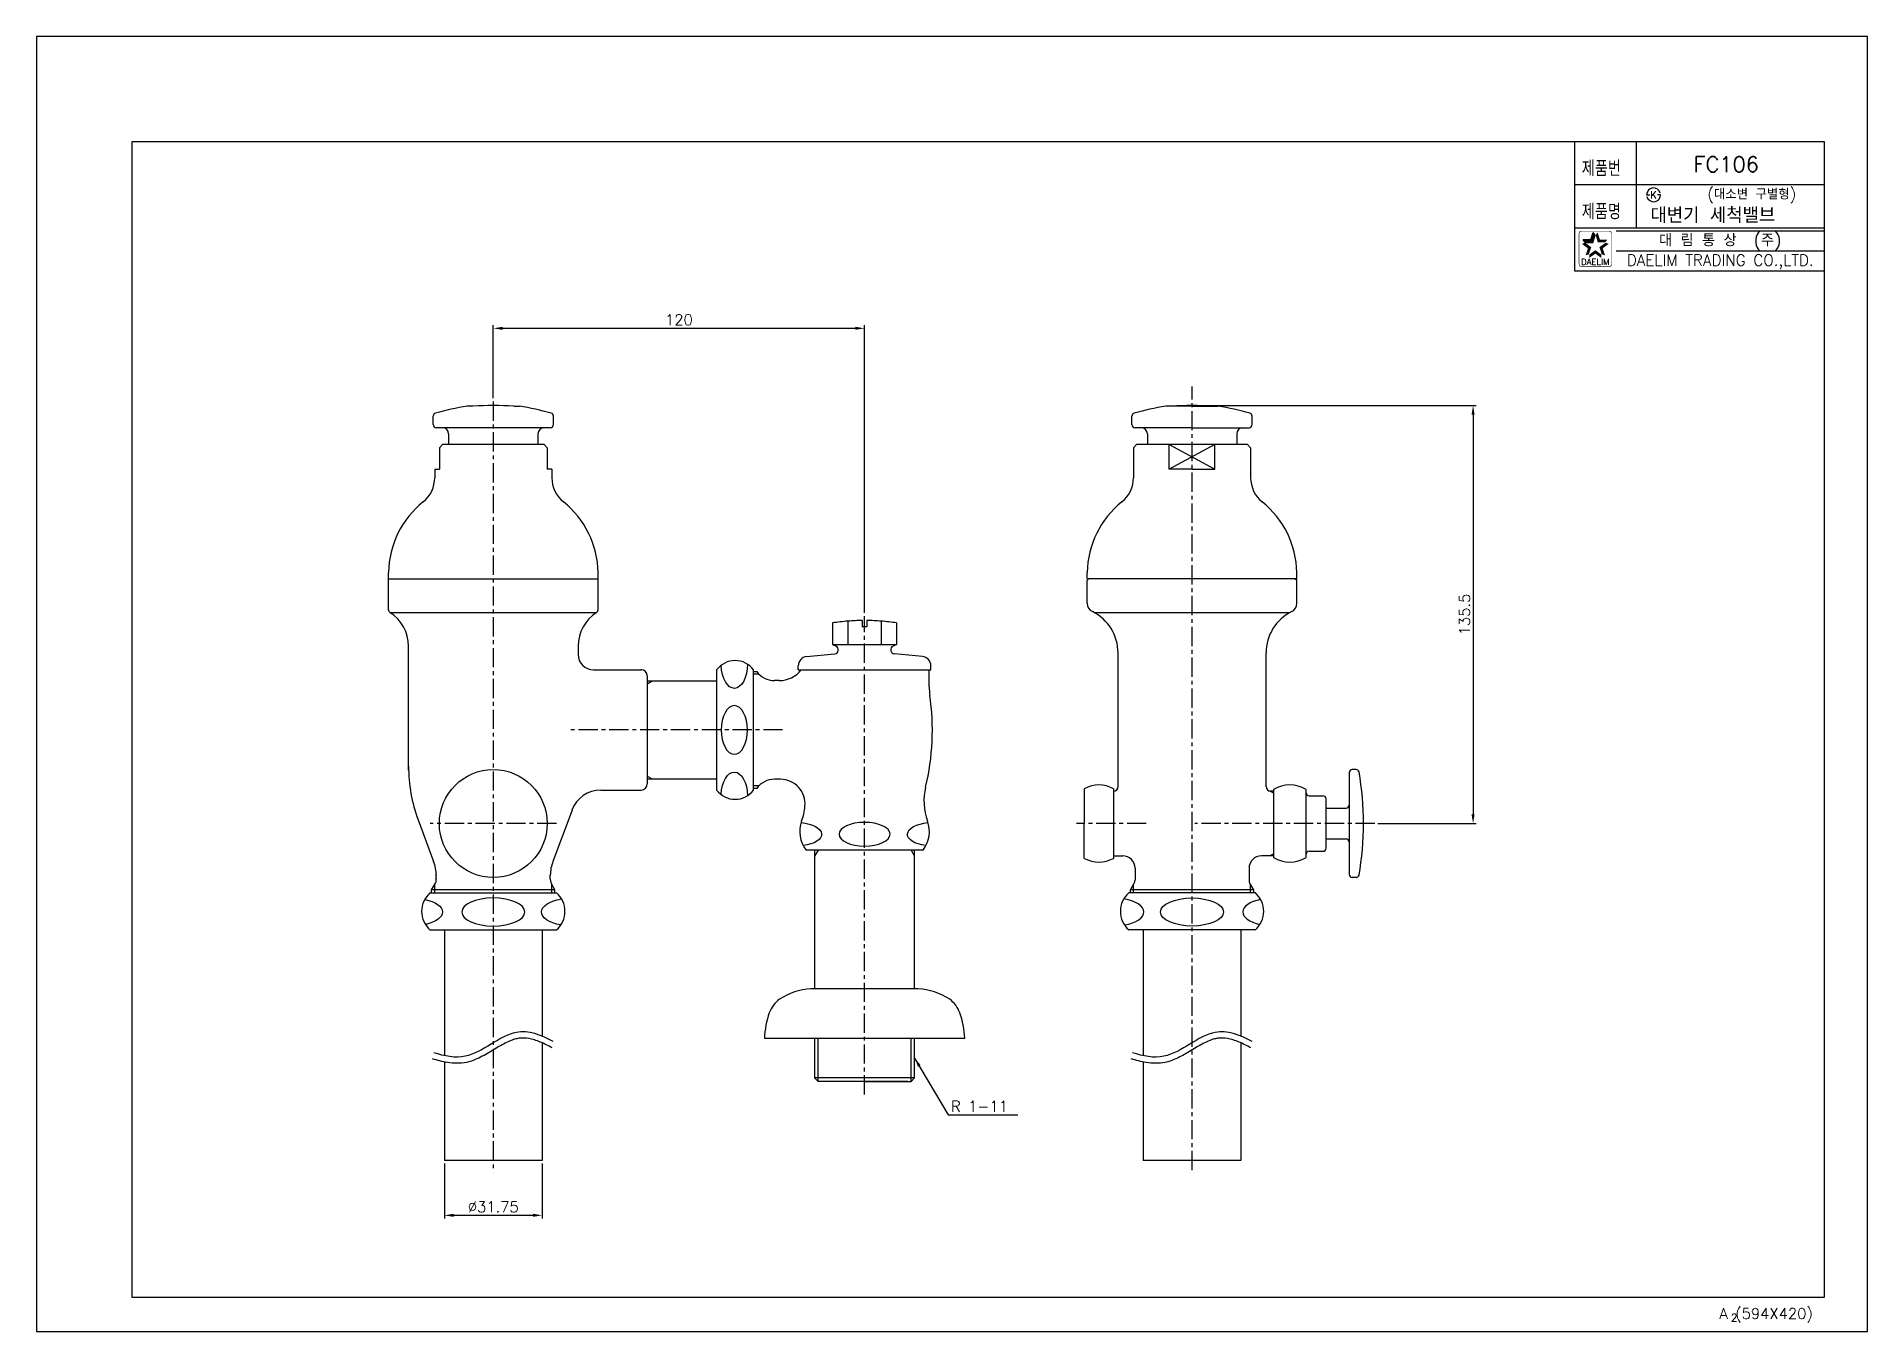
# Model space of a CAD drawing. Extents: x -587 to 7, y -1394 to -974.
import ezdxf
from ezdxf.enums import TextEntityAlignment as Align

# ---------------------------------------------------------------- set-up
doc = ezdxf.new("R2010")
doc.units = 0
doc.header["$LTSCALE"] = 5
doc.header["$MEASUREMENT"] = 0
doc.linetypes.add('CENTER', pattern=[2, 1.25, -0.25, 0.25, -0.25])
doc.layers.get('0').update_dxf_attribs({"color": 2, "linetype": 'CONTINUOUS'})
for name, color, linetype in [('CL', 1, 'CENTER'), ('D', 2, 'CONTINUOUS'), ('DIM', 2, 'CONTINUOUS'), ('DWG', 7, 'CONTINUOUS')]:
    doc.layers.add(name, color=color, linetype=linetype)
doc.styles.add('GHS', font='romans', dxfattribs={"bigfont": 'ghs'})
doc.styles.add('HAN', font='TXT.shx', dxfattribs={"bigfont": 'GHS.shx'})
doc.styles.add('ROMANS', font='ROMANS.shx', dxfattribs={"height": 3.5})
doc.dimstyles.new('STANDARD$7', dxfattribs={"dimtxt": 3.5, "dimasz": 3, "dimexe": 1, "dimexo": 1, "dimgap": 1, "dimtad": 1, "dimdec": 4, "dimzin": 0, "dimdsep": 46, "dimtxsty": 'GHS', "dimcen": 1, "dimclrd": 256, "dimclre": 256, "dimclrt": 256, "dimadec": 3, "dimazin": 0, "dimtfac": 1, "dimtdec": 4, "dimtmove": 0, "dimatfit": 0, "dimfxl": 0, "dimtolj": 1, "dimtzin": 0, "dimlwd": -1, "dimlwe": -1, "dimarcsym": 0})

# ---------------------------------------------------------------- blocks, each defined once
blk = doc.blocks.new('BORDER')
for p, q in [((1, 1), (0, 1)), ((0, 1), (0, 0)), ((1, 0), (1, 1)), ((0, 0), (1, 0))]:
    blk.add_line(p, q)
blk = doc.blocks.new('KS')
at = {"layer": 'DIM'}
for p, q in [((-2.25, 0), (-1.75, 0)), ((-1.75, 0), (-1.25, 0)), ((1.75, 0), (1.25, 0)), ((2.25, 0), (1.75, 0))]:
    blk.add_line(p, q, dxfattribs=at)
for start, end in [(15, 180), (195, 0)]:
    blk.add_arc((0, 0), 2.25, start, end, dxfattribs=at)
at = {"layer": 'DIM', "style": 'HAN'}
blk.add_text('K', height=2.39, dxfattribs=at).set_placement((0, 0), align=Align.MIDDLE)

msp = doc.modelspace()

# ---------------------------------------------------------------- linework, layer by layer
at = {"color": 4}
for p, q in [((-556.23, -1008.11), (-7.23, -1008.11)), ((-556.23, -1383.11), (-556.23, -1008.11)), ((-7.23, -1008.11), (-7.23, -1383.11)), ((-7.23, -1383.11), (-556.23, -1383.11))]:
    msp.add_line(p, q, dxfattribs=at)
at = {"color": 7}
for p, q in [((-88.23, -1008.11), (-88.23, -1050.11)), ((-68.23, -1008.11), (-68.23, -1036.11)), ((-88.23, -1022.11), (-7.23, -1022.11)), ((-88.23, -1036.11), (-7.23, -1036.11)), ((-88.23, -1050.11), (-7.23, -1050.11))]:
    msp.add_line(p, q, dxfattribs=at)
at = {"color": 2}
for p, q in [((-82.99, -1039.92), (-82.24, -1037.62)), ((-82.33, -1040.84), (-81.58, -1038.53)), ((-81.58, -1038.53), (-82.24, -1037.62)), ((-84.75, -1040.84), (-85.42, -1039.92)), ((-85.42, -1039.92), (-82.99, -1039.92)), ((-84.75, -1040.84), (-82.33, -1040.84))]:
    msp.add_line(p, q, dxfattribs=at)
at = {"color": 2, "linetype": 'Continuous'}
for p, q in [((-74.73, -1037.11), (-7.23, -1037.11)), ((-74.73, -1043.61), (-7.23, -1043.61))]:
    msp.add_line(p, q, dxfattribs=at)
at = {"color": 2, "linetype": 'Continuous', "const_width": 0.2}
for points in [[(-86.76, -1037.97, -0.414214), (-86.01, -1037.22)], [(-86.76, -1047.97), (-86.76, -1037.97, -1)], [(-86.01, -1037.22), (-77.01, -1037.22, -0.414214), (-76.26, -1037.97, 0.043396)], [(-76.26, -1037.97), (-76.26, -1047.97, -0.414214), (-77.01, -1048.72)], [(-77.01, -1048.72), (-85.76, -1048.72, -0.414214), (-86.76, -1047.97, 0.672398)]]:
    msp.add_lwpolyline(points, format="xyb", dxfattribs=at)
at = {"color": 2}
for points in [[(-82.99, -1039.92), (-82.33, -1040.84), (-82.24, -1037.62), (-81.58, -1038.53)], [(-80.77, -1037.62), (-81.43, -1038.53), (-80.02, -1039.92), (-80.68, -1040.84)], [(-83.91, -1042.76), (-82.84, -1042.41), (-85.88, -1041.33), (-84.8, -1040.98)], [(-85.42, -1039.92), (-84.75, -1040.84), (-82.99, -1039.92), (-82.33, -1040.84)], [(-84.66, -1045.06), (-83.59, -1044.71), (-83.91, -1042.76), (-82.84, -1042.41)], [(-81.51, -1044.5), (-81.51, -1043.37), (-83.47, -1045.93), (-83.47, -1044.8)], [(-79.54, -1045.93), (-79.54, -1044.8), (-81.51, -1044.5), (-81.51, -1043.37)], [(-80.02, -1039.92), (-80.68, -1040.84), (-77.59, -1039.92), (-78.26, -1040.84)], [(-77.14, -1041.33), (-78.21, -1040.98), (-79.1, -1042.76), (-80.17, -1042.41)], [(-79.1, -1042.76), (-80.17, -1042.41), (-78.35, -1045.06), (-79.42, -1044.71)]]:
    msp.add_solid(points, dxfattribs=at)
at = {"layer": 'CL'}
for p, q in [((-439.06, -1092.44), (-439.06, -1342.46)), ((-212.35, -1341.8), (-212.35, -1087.57)), ((-318.6, -1317.26), (-318.6, -1162.05)), ((-345.19, -1199.01), (-414.26, -1199.01)), ((-418.56, -1229.36), (-459.56, -1229.36)), ((-227.2, -1229.36), (-249.86, -1229.36)), ((-153.04, -1229.36), (-211.49, -1229.36))]:
    msp.add_line(p, q, dxfattribs=at)
at = {"layer": 'D'}
for p, q in [((-439.06, -1091.44), (-439.06, -1067.73)), ((-436.06, -1068.73), (-321.6, -1068.73)), ((-318.6, -1161.05), (-318.6, -1067.73)), ((-211.35, -1093.79), (-120.17, -1093.79)), ((-121.17, -1096.79), (-121.17, -1226.36)), ((-219.75, -1106.46), (-204.95, -1114.46)), ((-204.95, -1106.46), (-219.75, -1114.46)), ((-352.86, -1180.91), (-354.6, -1180.91)), ((-389.1, -1184.01), (-387.54, -1183.11)), ((-389.1, -1214.01), (-387.54, -1214.91)), ((-352.86, -1217.11), (-354.6, -1217.11)), ((-185.85, -1219.56), (-187.1, -1218.84)), ((-152.04, -1229.36), (-120.17, -1229.36)), ((-333.7, -1238.01), (-334.85, -1240)), ((-303.5, -1238.01), (-302.35, -1240)), ((-185.85, -1239.16), (-187.06, -1239.86)), ((-185.85, -1239.16), (-185.87, -1239.16)), ((-458.06, -1251.86), (-458.06, -1249.12)), ((-420.06, -1251.86), (-420.06, -1249.12)), ((-231.35, -1251.86), (-231.35, -1249.12)), ((-193.35, -1251.86), (-193.35, -1249.12)), ((-333.7, -1313.01), (-333.7, -1299.01)), ((-303.5, -1313.01), (-303.5, -1299.01)), ((-454.93, -1339.65), (-454.93, -1357.46)), ((-423.18, -1339.65), (-423.18, -1357.46)), ((-451.93, -1356.46), (-426.18, -1356.46))]:
    msp.add_line(p, q, dxfattribs=at)
for points, knots in [([(-419.94, -1302.16), (-421.25, -1301.42), (-422.55, -1300.77), (-425.1, -1299.72), (-426.35, -1299.33), (-428.53, -1298.95), (-429.48, -1298.91), (-430.88, -1299.04), (-431.34, -1299.12), (-432.3, -1299.37), (-432.8, -1299.54), (-434.55, -1300.23), (-435.87, -1300.95), (-438.61, -1302.55), (-440.03, -1303.45), (-442.98, -1305.1), (-444.53, -1305.87), (-446.7, -1306.58), (-447.23, -1306.72), (-448.81, -1307.05), (-449.84, -1307.14), (-451.9, -1307.14), (-452.91, -1307.05), (-455.58, -1306.63), (-457.2, -1306.19), (-458.81, -1305.67)], [5.756782, 5.756782, 5.756782, 5.756782, 10.064876, 10.064876, 14.516972, 14.516972, 18.188136, 18.188136, 20.089723, 20.089723, 21.99131, 21.99131, 26.693535, 26.693535, 31.39576, 31.39576, 36.097985, 36.097985, 37.582946, 37.582946, 40.404802, 40.404802, 43.226658, 43.226658, 47.861695, 47.861695, 47.861695, 47.861695]), ([(-419.59, -1300.07), (-423.64, -1297.88), (-433.39, -1294.32), (-445.44, -1306.8), (-454.88, -1304.85), (-458.36, -1303.71)], [6.412458, 6.412458, 6.412458, 6.412458, 19.221402, 37.556615, 48.037119, 48.037119, 48.037119, 48.037119]), ([(-193.23, -1302.16), (-194.55, -1301.42), (-195.84, -1300.77), (-198.39, -1299.72), (-199.64, -1299.33), (-201.83, -1298.95), (-202.77, -1298.91), (-204.17, -1299.04), (-204.63, -1299.12), (-205.6, -1299.37), (-206.09, -1299.54), (-207.85, -1300.23), (-209.17, -1300.95), (-211.9, -1302.55), (-213.32, -1303.45), (-216.28, -1305.1), (-217.82, -1305.87), (-219.99, -1306.58), (-220.52, -1306.72), (-222.1, -1307.05), (-223.13, -1307.14), (-225.19, -1307.14), (-226.21, -1307.05), (-228.87, -1306.63), (-230.5, -1306.19), (-232.1, -1305.67)], [5.756782, 5.756782, 5.756782, 5.756782, 10.064876, 10.064876, 14.516972, 14.516972, 18.188136, 18.188136, 20.089723, 20.089723, 21.99131, 21.99131, 26.693535, 26.693535, 31.39576, 31.39576, 36.097985, 36.097985, 37.582946, 37.582946, 40.404802, 40.404802, 43.226658, 43.226658, 47.861695, 47.861695, 47.861695, 47.861695]), ([(-192.88, -1300.07), (-196.93, -1297.88), (-206.68, -1294.32), (-218.73, -1306.8), (-228.18, -1304.85), (-231.66, -1303.71)], [6.412458, 6.412458, 6.412458, 6.412458, 19.221402, 37.556615, 48.037119, 48.037119, 48.037119, 48.037119])]:
    msp.add_open_spline(points, degree=3, knots=knots, dxfattribs=at)
for points in [[(-436.06, -1068.23), (-436.06, -1069.23), (-439.06, -1068.73)], [(-321.6, -1068.23), (-321.6, -1069.23), (-318.6, -1068.73)], [(-121.67, -1096.79), (-120.67, -1096.79), (-121.17, -1093.79)], [(-121.67, -1226.36), (-120.67, -1226.36), (-121.17, -1229.36)], [(-451.93, -1355.96), (-451.93, -1356.96), (-454.93, -1356.46)], [(-426.18, -1355.96), (-426.18, -1356.96), (-423.18, -1356.46)]]:
    msp.add_solid(points, dxfattribs=at)
at = {"layer": 'DWG'}
for p, q in [((-458.56, -1099.96), (-458.56, -1097.21)), ((-445.67, -1093.96), (-447.56, -1093.96)), ((-432.45, -1093.96), (-430.56, -1093.96)), ((-419.56, -1099.96), (-419.56, -1097.21)), ((-231.85, -1099.96), (-231.85, -1097.21)), ((-212.35, -1093.96), (-220.85, -1093.96)), ((-212.35, -1093.96), (-203.85, -1093.96)), ((-192.85, -1099.96), (-192.85, -1097.21)), ((-420.56, -1100.96), (-457.56, -1100.96)), ((-453.56, -1102.96), (-453.56, -1106.46)), ((-424.56, -1102.96), (-424.56, -1106.46)), ((-212.35, -1100.96), (-230.85, -1100.96)), ((-226.85, -1102.96), (-226.85, -1106.46)), ((-212.35, -1100.96), (-193.85, -1100.96)), ((-197.85, -1102.96), (-197.85, -1106.46)), ((-455.56, -1106.46), (-456.56, -1107.46)), ((-456.56, -1107.46), (-456.56, -1114.46)), ((-422.56, -1106.46), (-455.56, -1106.46)), ((-422.56, -1106.46), (-421.56, -1107.46)), ((-421.56, -1107.46), (-421.56, -1114.46)), ((-230.35, -1106.46), (-231.35, -1107.46)), ((-231.35, -1107.46), (-231.35, -1117.21)), ((-212.35, -1106.46), (-230.35, -1106.46)), ((-219.75, -1114.46), (-219.75, -1106.46)), ((-194.35, -1106.46), (-212.35, -1106.46)), ((-204.95, -1114.46), (-204.95, -1106.46)), ((-193.35, -1107.46), (-194.35, -1106.46)), ((-193.35, -1107.46), (-193.35, -1117.21)), ((-458.06, -1114.46), (-456.56, -1114.46)), ((-458.06, -1114.46), (-458.06, -1117.21)), ((-420.06, -1114.46), (-421.56, -1114.46)), ((-420.06, -1114.46), (-420.06, -1117.21)), ((-212.35, -1114.46), (-219.75, -1114.46)), ((-212.35, -1114.46), (-204.95, -1114.46)), ((-473.06, -1149.96), (-473.06, -1147.96)), ((-473.06, -1149.96), (-405.06, -1149.96)), ((-473.06, -1160.04), (-473.06, -1149.96)), ((-473.06, -1160.04), (-473.06, -1149.96)), ((-405.06, -1149.96), (-405.06, -1147.96)), ((-405.06, -1160.04), (-405.06, -1149.96)), ((-246.35, -1149.96), (-246.35, -1147.96)), ((-245.85, -1149.96), (-246.35, -1150.46)), ((-246.35, -1157.93), (-246.35, -1150.46)), ((-178.85, -1149.96), (-178.35, -1150.46)), ((-178.35, -1149.96), (-178.35, -1147.96)), ((-178.35, -1157.93), (-178.35, -1150.46)), ((-324, -1163.72), (-324, -1171.28)), ((-319.35, -1163.51), (-319.35, -1165.51)), ((-317.85, -1163.51), (-317.85, -1165.51)), ((-313.2, -1163.72), (-313.2, -1171.28)), ((-328.99, -1164.28), (-328.99, -1171.28)), ((-317.85, -1165.51), (-319.35, -1165.51)), ((-308.21, -1164.28), (-308.21, -1171.28)), ((-466.56, -1210.77), (-466.56, -1171.87)), ((-466.56, -1212.02), (-466.56, -1171.87)), ((-411.56, -1171.87), (-411.56, -1174.51)), ((-337.41, -1175.23), (-328.27, -1174.3)), ((-328.99, -1171.28), (-308.21, -1171.28)), ((-328.99, -1171.28), (-327.84, -1171.83)), ((-308.21, -1171.28), (-309.36, -1171.83)), ((-299.8, -1175.23), (-308.93, -1174.3)), ((-236.35, -1217.36), (-236.35, -1174.05)), ((-188.35, -1217.36), (-188.35, -1174.05)), ((-406.56, -1179.51), (-403.6, -1179.51)), ((-404.56, -1179.51), (-391.1, -1179.51)), ((-389.1, -1181.51), (-389.1, -1216.51)), ((-366.6, -1179.51), (-366.6, -1218.51)), ((-354.6, -1218.51), (-354.6, -1179.51)), ((-354.6, -1180.01), (-353.6, -1180.01)), ((-340.1, -1179.51), (-340.1, -1178.22)), ((-340.1, -1179.51), (-297.1, -1179.51)), ((-297.6, -1185.04), (-297.6, -1179.51)), ((-297.1, -1179.51), (-297.1, -1178.22)), ((-389.1, -1183.11), (-366.6, -1183.11)), ((-346.31, -1183.01), (-347.86, -1183.01)), ((-389.1, -1214.91), (-366.6, -1214.91)), ((-345.9, -1215.01), (-347.86, -1215.01)), ((-161.37, -1212.86), (-161.37, -1245.86)), ((-159.12, -1211.86), (-160.37, -1211.86)), ((-404.15, -1218.51), (-391.1, -1218.51)), ((-353.6, -1218.01), (-354.6, -1218.01)), ((-247.34, -1218.06), (-247.34, -1229.36)), ((-237.84, -1218.06), (-237.84, -1240.66)), ((-185.87, -1218.86), (-186.85, -1218.86)), ((-185.87, -1218.34), (-185.87, -1240.37)), ((-175.37, -1240.37), (-175.37, -1218.34)), ((-174.37, -1220.36), (-169.87, -1220.36)), ((-174.37, -1220.36), (-169.87, -1220.36)), ((-168.87, -1237.36), (-168.87, -1221.36)), ((-247.34, -1240.66), (-247.34, -1229.36)), ((-168.87, -1224.36), (-162.37, -1224.36)), ((-168.87, -1234.36), (-162.37, -1234.36)), ((-299.6, -1238.01), (-337.6, -1238.01)), ((-334.85, -1238.01), (-334.85, -1283.03)), ((-302.35, -1283.03), (-302.35, -1238.01)), ((-237.84, -1239.86), (-234.85, -1239.86)), ((-185.87, -1239.86), (-189.85, -1239.86)), ((-174.37, -1238.36), (-169.87, -1238.36)), ((-230.85, -1243.86), (-230.85, -1247.72)), ((-193.85, -1243.86), (-193.85, -1247.72)), ((-159.12, -1246.86), (-160.37, -1246.86)), ((-459.6, -1251.86), (-418.52, -1251.86)), ((-191.81, -1251.86), (-232.89, -1251.86)), ((-232.35, -1250.86), (-231.12, -1248.72)), ((-192.35, -1250.86), (-232.35, -1250.86)), ((-232.35, -1251.86), (-232.35, -1250.86)), ((-192.35, -1250.86), (-193.58, -1248.72)), ((-192.35, -1251.86), (-192.35, -1250.86)), ((-459.6, -1263.86), (-418.52, -1263.86)), ((-454.93, -1263.86), (-454.93, -1304.67)), ((-423.18, -1263.86), (-423.18, -1298.08)), ((-191.81, -1263.86), (-232.89, -1263.86)), ((-228.23, -1263.86), (-228.23, -1304.67)), ((-196.48, -1263.86), (-196.48, -1298.35)), ((-301.25, -1283.03), (-335.97, -1283.03)), ((-423.18, -1300.52), (-423.18, -1338.65)), ((-351.1, -1299.01), (-286.1, -1299.01)), ((-334.85, -1299.01), (-334.85, -1311.86)), ((-302.35, -1311.86), (-302.35, -1299.01)), ((-196.48, -1300.52), (-196.48, -1338.65)), ((-454.93, -1306.71), (-454.93, -1338.65)), ((-228.23, -1306.71), (-228.23, -1338.65)), ((-302.35, -1311.86), (-334.85, -1311.86)), ((-333.7, -1313.01), (-334.85, -1311.86)), ((-303.5, -1313.01), (-302.35, -1311.86)), ((-304.6, -1313.01), (-333.7, -1313.01)), ((-318.6, -1313.01), (-303.5, -1313.01)), ((-318.6, -1313.01), (-303.5, -1313.01)), ((-318.6, -1313.01), (-303.5, -1313.01)), ((-423.18, -1338.65), (-454.93, -1338.65)), ((-196.48, -1338.65), (-228.23, -1338.65))]:
    msp.add_line(p, q, dxfattribs=at)
at = {"layer": 'DWG', "ltscale": 0.05}
for p, q in [((-178.35, -1149.96), (-245.85, -1149.96)), ((-472.6, -1160.89), (-405.52, -1160.89)), ((-243.83, -1160.89), (-180.87, -1160.89)), ((-463.45, -1228.14), (-458.42, -1241.71)), ((-413.52, -1225.03), (-419.7, -1241.71)), ((-457.56, -1247.72), (-457.56, -1246.17)), ((-420.56, -1247.45), (-420.56, -1246.18)), ((-459.06, -1250.86), (-457.83, -1248.72)), ((-419.06, -1250.86), (-459.06, -1250.86)), ((-459.06, -1251.86), (-459.06, -1250.86)), ((-419.06, -1250.86), (-420.16, -1248.95)), ((-419.06, -1251.86), (-419.06, -1250.86))]:
    msp.add_line(p, q, dxfattribs=at)
at = {"layer": 'DWG', "linetype": 'ByBlock', "ltscale": 0.05}
msp.add_line((-458.44, -1249.79), (-458.06, -1249.12), dxfattribs=at)
at = {"layer": 'DWG', "ltscale": 0.05}
msp.add_circle((-439.06, -1229.36), 17.5, dxfattribs=at)
at = {"layer": 'DWG'}
for centre, radius, start, end in [((-457.56, -1097.21), 1, 105.60226, 180), ((-430.93, -1192.56), 100, 99.57092, 105.60226), ((-439.06, -1228.79), 135, 87.19348, 92.80652), ((-447.19, -1192.56), 100, 74.39774, 80.42908), ((-420.56, -1097.21), 1, 360, 74.39774), ((-230.85, -1097.21), 1, 105.60226, 180), ((-204.22, -1192.56), 100, 99.57092, 105.60226), ((-212.35, -1228.79), 135, 87.19348, 92.80652), ((-220.48, -1192.56), 100, 74.39774, 80.42908), ((-193.85, -1097.21), 1, 360, 74.39774), ((-457.56, -1099.96), 1, 180, 270), ((-455.56, -1102.96), 2, 0, 90), ((-422.56, -1102.96), 2, 90, 180), ((-420.56, -1099.96), 1, 270, 0), ((-230.85, -1099.96), 1, 180, 270), ((-228.85, -1102.96), 2, 0, 90), ((-195.85, -1102.96), 2, 90, 180), ((-193.85, -1099.96), 1, 270, 0), ((-468.06, -1117.21), 10, 308.67505, 0), ((-410.06, -1117.21), 10, 180, 231.32495), ((-241.35, -1117.21), 10, 308.67505, 0), ((-183.35, -1117.21), 10, 180, 231.32495), ((-443.06, -1148.44), 30, 128.67505, 179.07749), ((-435.06, -1148.44), 30, 0.92251, 51.32495), ((-216.36, -1148.44), 30, 128.67505, 179.07749), ((-208.35, -1148.44), 30, 0.92251, 51.32495), ((-243.35, -1157.93), 3, 180, 243.6122), ((-181.35, -1157.93), 3, 296.3878, 0), ((-472.06, -1160.04), 1, 180, 237.60763), ((-472.06, -1160.04), 1, 180, 237.60763), ((-479.56, -1171.87), 13, 0, 57.60763), ((-479.56, -1171.87), 13, 0, 57.60763), ((-398.56, -1171.87), 13, 122.39237, 180), ((-406.06, -1160.04), 1, 302.39237, 0), ((-318.6, -1233.51), 70, 94.42436, 98.53778), ((-318.6, -1233.51), 70, 90.61386, 94.42436), ((-318.6, -1233.51), 70, 85.57564, 89.38614), ((-318.6, -1233.51), 70, 81.46222, 85.57564), ((-251.35, -1174.05), 15, 0, 63.6122), ((-173.35, -1174.05), 15, 116.3878, 180), ((-406.56, -1174.51), 5, 180, 270), ((-337.1, -1178.22), 3, 95.82336, 180), ((-328.4, -1173.01), 1.3, 275.82323, 64.44131), ((-308.8, -1173.01), 1.3, 115.55869, 264.17677), ((-300.1, -1178.22), 3, 0, 84.17664), ((-391.1, -1181.51), 2, 0, 90), ((-360.6, -1184.01), 7.5, 36.8699, 143.1301), ((-347.86, -1176.01), 7, 214.8499, 270), ((-346.31, -1174.01), 9, 270, 322.33011), ((-375.6, -1199.01), 79, 346.41319, 8.19209), ((-278.6, -1185.04), 19, 180, 188.19209), ((-416.56, -1210.77), 50, 180, 200.32552), ((-391.1, -1216.51), 2, 270, 0), ((-347.86, -1222.01), 7, 90, 145.1501), ((-345.9, -1223.01), 8, 354.89917, 90), ((-280.34, -1222.03), 19, 166.41319, 200.07212), ((-242.59, -1226.86), 10, 61.64065, 118.35935), ((-237.85, -1217.36), 1.5, 270.52586, 0), ((-186.85, -1217.36), 1.5, 180, 270), ((-180.62, -1226.86), 10, 58.33176, 121.66824), ((-160.37, -1212.86), 1, 90, 180), ((-404.15, -1228.51), 10, 90, 159.67448), ((-360.6, -1214.01), 7.5, 216.8699, 323.1301), ((-174.37, -1219.36), 1, 180, 270), ((-169.87, -1221.36), 1, 0, 90), ((-162.37, -1223.36), 1, 270, 0), ((-329.62, -1231.98), 10, 159.92788, 217.05), ((-356.86, -1222.03), 19, 339.92788, 354.89917), ((-307.58, -1231.98), 10, 322.95, 20.07212), ((-162.37, -1235.36), 1, 360, 90), ((-242.59, -1231.86), 10, 241.64065, 298.35935), ((-234.85, -1243.86), 4, 360, 90), ((-189.85, -1243.86), 4, 90, 180), ((-180.62, -1231.86), 10, 238.33176, 301.66824), ((-174.37, -1239.36), 1, 90, 180), ((-169.87, -1237.36), 1, 270, 0), ((-160.37, -1245.86), 1, 180, 270), ((-454.31, -1257.86), 8, 131.40962, 228.59038), ((-423.81, -1257.86), 8, 311.40962, 48.59038), ((-227.6, -1257.86), 8, 131.40962, 228.59038), ((-232.85, -1247.72), 2, 330, 0), ((-191.85, -1247.72), 2, 180, 210), ((-197.1, -1257.86), 8, 311.40962, 48.59038), ((-335.1, -1303.01), 20, 92.56409, 123.79229), ((-335.95, -1284.03), 1, 90, 92.56409), ((-301.25, -1284.03), 1, 87.43591, 90), ((-302.1, -1303.01), 20, 56.20771, 87.43591), ((-340.18, -1294.35), 10, 127.19655, 158.80732), ((-297.02, -1294.35), 10, 21.19268, 52.80345), ((-321.14, -1300.51), 30, 160.99286, 177.13402), ((-316.06, -1300.51), 30, 2.86598, 19.00714)]:
    msp.add_arc(centre, radius, start, end, dxfattribs=at)
at = {"layer": 'DWG', "ltscale": 0.5}
for centre, radius, start, end in [((-159.12, -1212.86), 1, 15.5627, 90), ((-256.74, -1229.36), 100, 0, 9.65313), ((-256.74, -1229.36), 100, 350.34687, 0), ((-159.12, -1245.86), 1, 270, 344.4373)]:
    msp.add_arc(centre, radius, start, end, dxfattribs=at)
at = {"layer": 'DWG', "ltscale": 0.05}
for centre, radius, start, end in [((-469.56, -1246.17), 12, 0, 21.80141), ((-408.56, -1246.17), 12, 158.19859, 180), ((-459.56, -1247.72), 2, 330, 0), ((-417.56, -1247.45), 3, 180, 210)]:
    msp.add_arc(centre, radius, start, end, dxfattribs=at)
at = {"layer": 'DWG', "extrusion": (0, 0, -1)}
for centre, major_axis, ratio, start_param, end_param in [((-360.86, -1177.61), (0, -7.91), 0.539039, 4.720184, 7.801796), ((-360.86, -1220.58), (0, -7.91), 0.539039, 1.644472, 4.682733), ((-340.8, -1232.85), (8.28, 0), 0.4648, 4.90451, 7.574778), ((-296.41, -1232.85), (8.28, 0), 0.4648, 1.85, 4.520268), ((-465.77, -1258.07), (10.24, 0), 0.445246, 5.164219, 7.377691), ((-413.22, -1258.07), (10.24, 0), 0.445246, 1.963911, 4.344546)]:
    msp.add_ellipse(centre, major_axis=major_axis, ratio=ratio, start_param=start_param, end_param=end_param, dxfattribs=at)
for centre, major_axis, ratio in [((-360.86, -1199.01), (0, -7.91), 0.539039), ((-318.6, -1232.85), (8.28, 0), 0.4648), ((-439.06, -1258.07), (10.24, 0), 0.445246)]:
    msp.add_ellipse(centre, major_axis=major_axis, ratio=ratio, dxfattribs=at)
at = {"layer": 'DWG'}
for centre, start_param, end_param in [((-238.19, -1258.07), 1.963911, 4.344546), ((-185.64, -1258.07), 5.164219, 7.377691)]:
    msp.add_ellipse(centre, major_axis=(-10.24, 0), ratio=0.445246, start_param=start_param, end_param=end_param, dxfattribs=at)
msp.add_ellipse((-212.35, -1258.07), major_axis=(-10.24, 0), ratio=0.445246, dxfattribs=at)
msp.add_point((-391.1, -1179.51), dxfattribs=at)
at = {"layer": 'DWG', "ltscale": 0.05}
for p in [(-457.56, -1246.17), (-457.56, -1247.36), (-420.56, -1246.17)]:
    msp.add_point(p, dxfattribs=at)

# ---------------------------------------------------------------- block references
at = {"xscale": 594, "yscale": 420, "zscale": 594}
msp.add_blockref('BORDER', (-587.23, -1394.11), dxfattribs=at)
at = {"layer": 'DIM', "color": 4}
msp.add_blockref('KS', (-62.6, -1025.43), dxfattribs=at)

# ---------------------------------------------------------------- texts
at = {"color": 7, "style": 'GHS'}
msp.add_text('FC106', height=5, dxfattribs=at).set_placement((-39.02, -1015.53), align=Align.MIDDLE)
at = {"style": 'GHS'}
for s, height, p in [('(대소변 구별형)', 3.5, (-45.15, -1026.93)), ('대변기 세척밸브', 5, (-63.61, -1034.55))]:
    msp.add_text(s, height=height, dxfattribs=at).set_placement(p)
at = {"color": 7, "linetype": 'Continuous'}
for s, height, style, p in [('대 림 통 상  (주)', 4, 'GHS', (-40.97, -1040.41)), ('DAELIM TRADING CO.,LTD.', 3.6, 'ROMANS', (-40.97, -1047.18))]:
    msp.add_text(s, height=height, dxfattribs=dict(at, style=style)).set_placement(p, align=Align.MIDDLE)
at = {"color": 2, "linetype": 'Continuous', "style": 'ROMANS'}
msp.add_text('DAELIM', height=2, dxfattribs=at).set_placement((-81.51, -1048.17), align=Align.CENTER)
at = {"color": 7, "style": 'GHS'}
for s, height, p in [('A (594X420)', 3.5, (-41.22, -1390.08)), ('2', 2.5, (-37.57, -1390.91))]:
    msp.add_text(s, height=height, dxfattribs=at).set_placement(p)
at = {"layer": 'D', "style": 'GHS'}
msp.add_text('R 1-11', height=3.5, dxfattribs=at).set_placement((-290.53, -1322.84))
at = {"layer": 'D', "char_height": 3.5, "attachment_point": 5, "style": 'GHS'}
for s, insert in [('\\A1;120', (-378.83, -1065.98)), ('\\A1;%%C31.75', (-439.06, -1353.71))]:
    msp.add_mtext(s, dxfattribs=dict(at, insert=insert))
at = {"layer": 'D', "insert": (-123.92, -1161.57), "char_height": 3.5, "attachment_point": 5, "rotation": 90, "style": 'GHS'}
msp.add_mtext('\\A1;135.5', dxfattribs=at)
at = {"layer": 'DIM', "style": 'GHS', "width": 0.8}
for s, p in [('제품번', (-85.89, -1019.38)), ('제품명', (-85.89, -1033.38))]:
    msp.add_text(s, height=5, dxfattribs=at).set_placement(p)

# ---------------------------------------------------------------- leaders
at = {"layer": 'D'}
msp.add_leader([(-302.35, -1305.43), (-291.53, -1323.84), (-268.86, -1323.84)], dimstyle='STANDARD$7', override={"dimgap": 1, "dimtad": 0}, dxfattribs=at)

doc.saveas('drawing.dxf')
